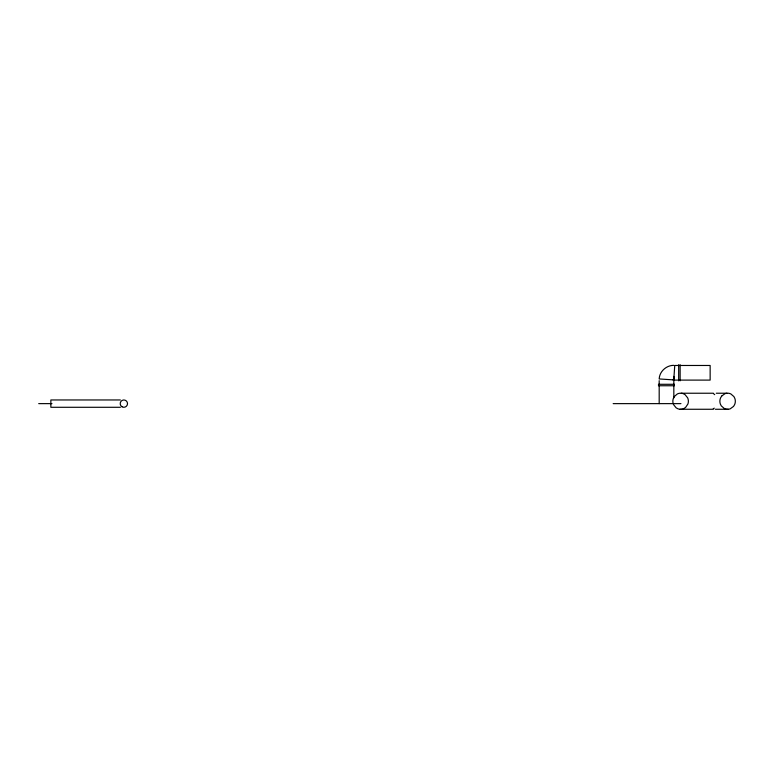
<?xml version="1.0" encoding="UTF-8"?>
<svg xmlns="http://www.w3.org/2000/svg" width="774" height="774" viewBox="0 0 774 774"><rect width="100%" height="100%" fill="white"/><g stroke="black" fill="none" stroke-linecap="round" stroke-linejoin="round"><path stroke-width="1.16" d="M672.838 379.841L673.757 380.102L674.744 365.473L710.145 365.473L710.145 380.102L673.825 380.102M714.189 408.13L713.802 408.866L713.289 408.546M713.599 393.685L714.712 394.663M673.748 365.338C666.346 365.318 659.487 371.472 659.187 378.95L673.825 379.908M658.403 384.291L674.502 384.291M658.403 385.752L674.502 385.752M681.304 393.231L713.425 393.231M716.26 393.231L726.912 393.231M120.357 399.964L50.852 399.964L50.852 407.288L120.357 407.288M38.7 403.631L51.974 403.631M613.163 403.631L680.946 403.631M679.911 409.262L713.096 409.262M715.36 409.262L728.295 409.262M674.173 380.044L673.748 376.406L673.748 380.102M680.133 364.738L680.133 380.837M678.672 364.738L678.672 380.837M673.825 380.653L673.825 397.884M659.187 380.653L659.187 403.631M674.26 396.607L673.322 398.475A8.204 8.079 -90 0 0 673.564 404.628L676.137 407.83L677.937 408.807A7.74 7.624 -90 0 0 683.877 408.546L685.59 407.424L687.902 404.018A8.204 8.079 -90 0 0 687.66 397.855L685.077 394.663L683.287 393.685A7.74 7.624 -90 0 0 677.347 393.937L674.26 396.607M721.668 396.085L720.594 397.855A8.204 8.04 -90 0 0 720.342 404.018L721.281 405.876L724.358 408.546A7.74 7.585 -90 0 0 730.259 408.807L733.539 406.408L734.613 404.628A8.204 8.04 -90 0 0 734.855 398.475L733.926 396.607L730.85 393.937A7.74 7.585 -90 0 0 724.938 393.685L721.668 396.085M122.031 406.795A3.657 3.657 0 0 0 127.517 403.631A3.657 3.657 0 0 0 122.031 400.458A3.657 3.657 0 0 0 122.031 406.795"/></g></svg>
